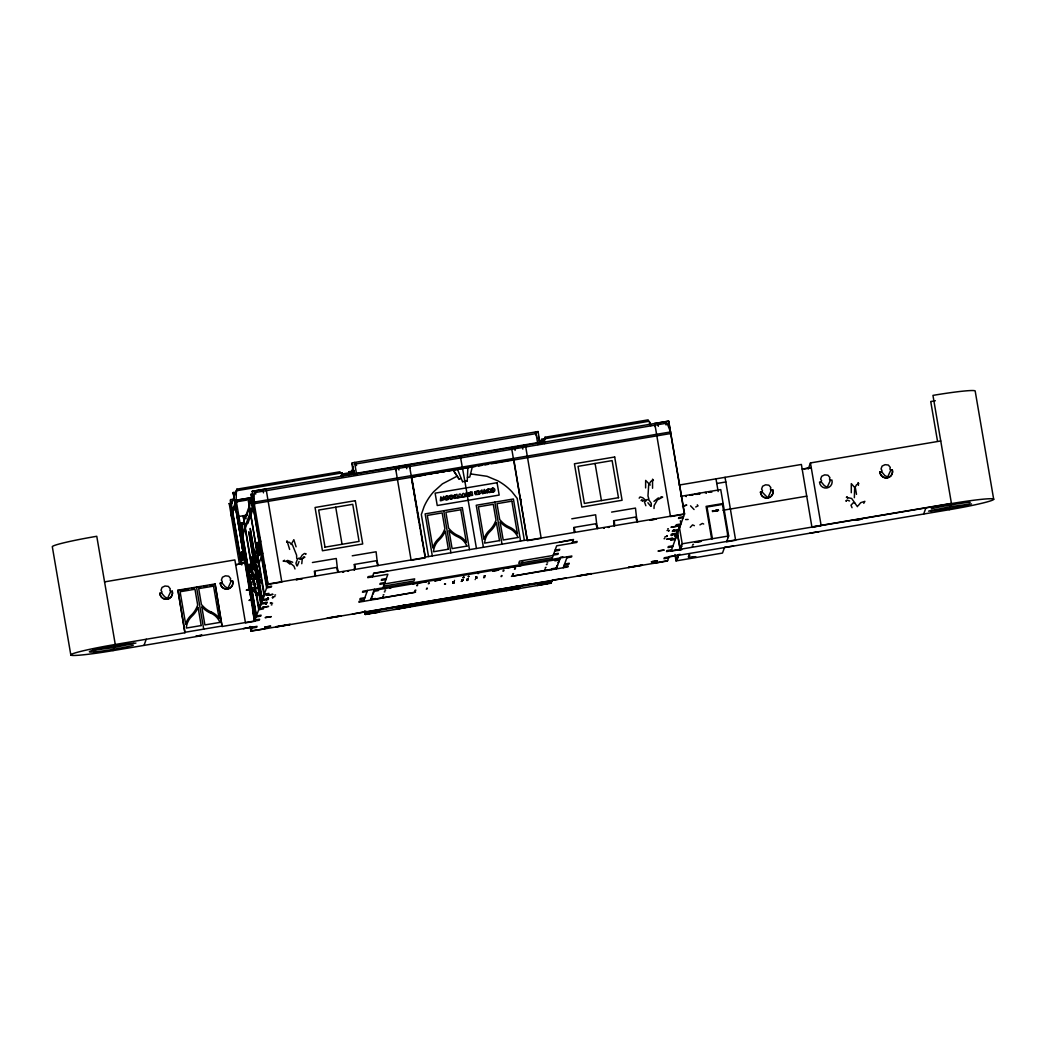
<?xml version="1.0" encoding="UTF-8"?>
<svg xmlns="http://www.w3.org/2000/svg" width="1046" height="1046" viewBox="0 0 1046 1046"><rect width="100%" height="100%" fill="white"/><g stroke="black" fill="none" stroke-linecap="round" stroke-linejoin="round"><path stroke-width="1.5" d="M717.19 510.343L715.869 511.036L716.275 510.304M253.995 502.145L254.23 492.692L667.06 423.12L670.551 431.959L253.995 502.145L242.319 534.414L243.09 534.284M354.071 473.733L354.163 470.53M544.417 443.596L544.521 438.862L543.528 441.608M651.227 506.055L651.279 503.361L649.095 500.197L647.252 499.426L644.467 501.975L645.866 505.728M242.319 534.414L242.58 524.831L249.733 504.813M652.56 488.247L652.534 479.199L653.41 480.271L650.795 481.422L648.677 485.135L647.971 495.948L648.873 499.06M854.36 497.7L854.647 488.482L856.478 484.808L858.805 483.71L858.06 482.637L858.413 485.357M232.055 515.848L231.781 514.305L230.996 514.488L231.153 509.624M460.358 456.422L464.895 481.408L467.222 481.016L467.889 467.379M654.012 508.5L654.168 505.558L657.45 499.831L662.667 497.138L660.967 496.837M301.771 563.702L302.189 559.649L298.986 558.106L297.326 559.466L295.953 563.232L296.789 565.768M714.17 511.324C714.065 510.592 715.961 510.919 714.601 510.71M486.887 490.469C487.214 487.684 492.418 488.469 490.77 492.274L489.175 492.548L489.031 491.712L487.423 492.914L484.272 489.423L482.716 493.634L488.469 492.051L486.73 490.809M418.361 516.162L418.204 517.103L418.4 516.397M254.322 589.395L256.1 595.331M716.811 510.879L717.464 510.147M713.568 510.984L713.973 511.35M291.233 544.43L293.834 539.697L296.083 546.797M161.424 593.108L161.921 591.748L160.966 590.349L162.038 587.421L165.007 586.008L168.288 586.375L170.263 588.78L169.844 590.415L170.72 591.539L167.582 598.325L164.784 596.887L161.476 592.964L159.868 593.226A6.328 6.315 19.9 0 0 167.255 599.149A6.328 6.315 19.9 0 0 172.25 591.173L170.655 591.408M221.817 582.923L222.301 581.563L221.36 580.164L222.432 577.248L225.4 575.823L228.682 576.189L230.656 578.608L230.225 580.229L231.114 581.367L227.963 588.153L225.178 586.714L221.87 582.779L220.261 583.053A6.328 6.315 19.9 0 0 227.649 588.963A6.328 6.315 19.9 0 0 232.643 581.001L231.048 581.236M821.084 481.958L821.581 480.598L820.626 479.186L821.698 476.27L824.666 474.858L827.948 475.211L829.923 477.63L829.504 479.251L830.38 480.389L827.242 487.175L824.444 485.736L821.136 481.814L819.528 482.075A6.328 6.315 19.9 0 0 826.915 487.985A6.328 6.315 19.9 0 0 831.923 479.996L830.315 480.258M881.477 471.772L881.961 470.412L881.02 469.013L882.092 466.098L885.06 464.672L888.342 465.039L890.316 467.444L889.885 469.079L890.774 470.216L887.623 477.002L884.838 475.564L881.53 471.628L879.921 471.903A6.328 6.315 19.9 0 0 887.309 477.813A6.328 6.315 19.9 0 0 892.303 469.85L890.708 470.085M113.046 650.612L115.269 644.48L96.768 536.284A43.997 2.837 -9.7 0 0 52.3 546.653L70.801 654.848A43.997 2.837 -9.7 0 0 113.046 650.612L257.055 626.345L256.688 627.339L252.047 628.123M144.008 645.395L146.231 639.263M235.428 492.313L233.193 492.496L254.989 620.003L259.63 619.232L259.277 620.213L222.105 626.476L215.097 583.943L177.938 590.206L184.946 632.738L115.269 644.48A43.997 2.837 -9.7 0 0 70.801 654.848M229.139 503.675L232.304 502.982M234.396 499.177L230.604 499.609L230.251 500.603L241.155 564.356M254.623 620.997L233.193 492.496M235.232 492.862L232.827 493.477M184.933 632.765L177.938 590.206M231.31 504.773L233.846 497.778M234.853 494.98L236.867 489.162L339.989 471.785L340.264 473.328M236.121 493.49L236.867 489.162M230.996 514.488L236.148 500.236L236.37 490.783L342.055 472.91L342.604 476.1M234.082 510.239L235.664 505.859M215.097 583.943L222.105 626.476M240.24 524.203L240.606 523.209L242.842 523.039M246.085 518.764L245.549 515.586L243.221 515.979L252.975 576.124M248.503 501.4L263.997 595.135L268.639 594.35L268.992 593.37L264.35 594.141L248.503 501.4L250.818 501.008L251.628 505.767M264.468 564.239L267.881 584.387L281.819 582.047L266.089 488.979L252.151 491.319L668.695 421.133L654.757 423.486L655.241 426.82M242.567 523.811L244.189 523.327M245.549 515.586L247.013 515.547M250.818 501.008L252.295 500.969M250.347 503.401L252.008 498.811M255.146 491.071L255.734 494.13M246.673 515.534L249.445 507.885M247.797 523.562L253.903 506.682M262.886 489.776L263.474 492.836M242.685 559.231C242.227 559.793 239.796 551.765 242.515 551.857M237.573 564.5L235.598 564.722L244.725 563.036L241.234 541.096M242.057 556.041L242.777 558.956M243.705 555.583L241.129 562.709L232.539 512.475M248.399 575.64L249.471 582.923L247.222 569.782L248.412 575.745M250.478 569.887L249.262 564.147L250.203 570.645M255.616 555.701L256.453 560.564M258.336 548.196L259.408 555.478L257.159 542.338L258.349 548.287M253.877 561.205L254.348 559.885L261.539 601.934M254.23 562.918L254.623 561.872M249.34 590.088L255.773 572.332M256.728 569.704L262.716 553.151M243.352 628.659L252.531 626.802L250.935 631.183L667.479 560.996L669.074 556.616L678.135 555.086L676.03 560.904L722.485 553.072L724.59 547.267L733.521 546.064M260.82 598.194L260.441 599.24L259.656 594.546A18.763 0.68 80.4 0 1 258.637 587.237A24.32 0.889 80.4 0 0 257.695 580.203L257.329 577.771M260.925 597.933L260.493 592.245A18.763 0.68 80.4 0 0 259.16 585.799A24.32 0.889 80.4 0 1 257.865 579.719L257.434 577.51M104.561 581.877L234.866 559.924L245.457 622.854L254.505 621.324L267.998 584.06L252.151 491.319M260.48 606.732L259.748 606.863A18.606 14.906 85.3 0 0 259.787 605.294M263.448 598.547L262.716 598.678M264.037 596.913L263.304 597.031A18.606 14.056 76 0 0 263.317 595.54A18.606 14.056 76 0 1 263.317 596.991M265.344 603.45L265.697 602.457M266.652 599.829L267.018 598.848M271.241 604.928L271.999 604.758M271.842 603.281L272.588 603.124M274.209 596.73L274.954 596.573M274.797 595.096L275.556 594.939M264.873 628.842L251.053 630.856M276.105 626.946L290.043 624.606M342.055 472.91L342.251 477.081M351.887 474.505L351.351 471.341L349.024 471.733L349.22 475.917M356.725 475.119L354.568 462.463L352.24 462.855L351.887 463.849L353.796 475.002M350.998 472.334L352.62 471.851M354.568 462.463L538.062 431.553L540.246 444.302M350.75 474.086L353.273 466.83M314.794 576.228L314.807 576.176A18.606 11.061 77.6 0 0 314.441 571.704L315.029 571.6A18.606 11.061 77.6 0 1 315.395 576.071L315.395 576.071M355.836 462.973L356.568 465.588M337.923 572.332L337.95 572.28A18.606 12.121 83.5 0 1 336.773 567.939L337.361 567.834A18.606 12.121 83.5 0 0 338.538 572.175L338.538 572.175M327.202 618.343L341.14 615.989M354.333 570.332L354.333 570.332A18.606 12.121 83.5 0 0 354.293 568.815M354.62 569.521L354.646 569.469A18.606 11.061 77.6 0 0 354.267 564.984L354.856 564.892A18.606 11.061 77.6 0 1 355.235 569.364L355.235 569.364M267.998 584.06L425.173 557.583L409.326 464.842L395.388 467.183L395.872 470.517M398.382 466.934L398.971 469.994M352.371 614.094L366.414 611.426L365.315 614.486L551.124 583.184L552.236 580.112L566.056 578.085M406.123 465.64L406.711 468.7M409.326 464.842L409.81 468.177M363.498 601.411L367.473 590.454M372.389 576.869L373.736 573.143L387.556 571.129M377.75 565.625L377.776 565.572A18.606 12.121 83.5 0 1 376.599 561.231L377.188 561.127A18.606 12.121 83.5 0 0 378.364 565.468L378.364 565.468M411.431 477.211L513.821 459.495L527.262 540.69L541.187 538.337L525.458 445.269L511.468 447.78M370.467 600.247L374.442 589.277M371.84 598.351L371.108 598.469M372.441 596.704L371.696 596.835M373.514 593.736L372.781 593.853M374.115 592.088L373.37 592.219M375.109 599.463L375.475 598.469L370.82 599.253M378.691 589.591L378.325 590.585L373.684 591.369M382.954 587.852L387.87 574.254L367.747 577.654L368.1 576.66L372.742 575.888M382.614 596.534L383.359 596.364M383.202 594.899L383.947 594.729M384.3 591.879L385.033 591.748M384.889 590.232L385.621 590.114M379.24 612.145L365.472 614.054L364.923 610.89M390.472 588.27L390.498 588.218A18.606 11.061 77.6 0 0 390.446 586.741A18.606 11.061 77.6 0 1 390.472 588.27L389.883 588.375A18.606 11.061 77.6 0 0 389.844 586.898M421.643 537.762L422.153 540.913M396.277 609.269L410.372 606.484L396.395 608.942M400.37 606.013L518.058 586.178M405.077 605.059L366.178 612.08M412.752 583.851L426.572 581.838M411.614 476.715L425.356 557.087L425.055 557.91L411.117 560.264L395.388 467.183M457.416 469.144L462.58 481.801M414.817 591.068L415.563 590.938M415.118 590.232L415.863 590.114M416.753 585.721L417.498 585.603M417.066 584.858L417.812 584.727M410.215 606.928L410.477 606.209L506.486 590.036L506.225 590.742M458.985 478.963L452.996 469.732L458.985 478.963L461.299 478.571M464.895 481.408L476.453 548.483M426.31 589.173L427.056 589.003M426.637 588.257L427.369 588.14M428.259 583.786L429.004 583.616M428.585 582.87L429.318 582.753M467.444 477.434L469.772 477.041L472.387 466.568M467.222 481.016L462.633 481.631M514.527 447.374L515.103 450.434M522.268 446.067L522.843 449.126M478.087 572.018A18.606 12.121 83.5 0 0 478.558 573.43L477.983 573.483M537.709 432.534L538.062 431.553M539.893 442.419L538.167 437.96M650.952 425.644L649.2 421.224L541.815 439.255L541.998 443.426M543.776 439.843L545.411 439.372M544.025 439.987L545.018 437.241L648.141 419.864L648.415 421.407M500.995 576.581L501.753 576.424M501.322 575.666L502.067 575.548M502.943 571.208L503.701 571.038M503.283 570.292L504.015 570.162M507.205 567.939L521.143 565.598M512.501 574.646L513.246 574.476M512.828 573.731L513.56 573.613M514.449 569.259L515.194 569.102M514.776 568.357L515.508 568.226M522.006 562.8L522.791 560.656M513.468 586.793L552 580.765M520.163 588.401L506.382 590.31L520.28 588.074M537.186 585.525L551.281 582.74L537.317 585.198M544.691 569.22L545.45 569.05M545.293 567.586L546.038 567.416M546.378 564.565L547.097 564.487M546.98 562.931L547.712 562.8M551.739 559.414L556.655 545.816L576.791 542.429L577.144 541.436L572.502 542.22M559.44 542.155L573.496 539.488L572.149 543.214M551.647 569.717L552 568.723L556.642 567.952M555.217 559.845L554.851 560.839L559.505 560.055M556.197 567.285L556.943 567.115M556.786 565.651L557.531 565.481M557.884 562.63L558.616 562.5M558.472 560.983L559.205 560.865M556.289 568.932L560.251 557.976M574.162 532.519L574.189 532.466A18.606 11.061 77.6 0 0 573.823 527.995L574.411 527.903A18.606 11.061 77.6 0 1 574.777 532.375L574.751 532.427M563.258 567.756L567.22 556.799M577.287 576.202L591.225 573.849M597.305 528.622L597.318 528.57A18.606 12.121 83.5 0 1 596.142 524.229L596.73 524.138A18.606 12.121 83.5 0 0 597.907 528.478L597.907 528.478M649.383 423.29L649.736 422.309L650.285 425.487M613.989 525.811L614.015 525.759A18.606 11.061 77.6 0 0 613.649 521.287L614.237 521.183A18.606 11.061 77.6 0 1 614.603 525.667L614.577 525.72M657.751 423.238L658.339 426.297M665.504 421.93L666.08 424.99M637.132 521.915L637.145 521.862A18.606 12.121 83.5 0 1 635.968 517.522L636.556 517.43A18.606 12.121 83.5 0 0 637.733 521.758L637.72 521.81M628.385 567.586L642.322 565.245M653.554 563.349L667.61 560.669M664.066 538.729L664.798 538.612M664.655 537.095L665.4 536.925M667.021 530.544L667.779 530.387M667.623 528.91L668.368 528.74M672.604 534.82L672.957 533.839M673.912 531.211L674.265 530.217M676.304 536.624L675.572 536.755M676.147 535.16L676.906 534.99A18.606 14.906 85.3 0 1 676.383 533.591M678.527 528.609L679.272 528.439A18.606 14.056 76 0 1 678.762 527.014A18.606 14.056 76 0 0 679.259 528.491M679.115 526.975L679.861 526.805M668.695 421.133L684.555 513.874L671.061 551.137L680.109 549.608L682.214 543.802L679.482 527.812M681.404 547.96L680.671 548.091M681.992 546.326L681.26 546.457A18.606 14.056 76 0 0 681.26 544.953M692.177 546.117L692.91 545.986M692.766 544.469L693.511 544.351M680.698 496.353L720.746 489.606L728.67 535.97L726.565 541.789L735.626 540.259L725.048 477.329M771.242 490.221L770.418 489.214L770.85 487.58L768.875 485.174L765.594 484.808L762.626 486.22L761.553 489.149L762.495 490.548L762.011 491.908L767.228 497.281L768.156 497.125L771.307 490.339L772.837 489.986A6.328 6.315 19.9 0 1 767.829 497.974A6.328 6.315 19.9 0 1 760.442 492.065L762.063 491.764M804.139 468.922L811.186 467.745M808.218 469.079L810.441 462.933L940.746 440.981M809.865 533.199L818.926 531.682M923.683 514.031L925.906 507.885M949.232 509.716L951.455 503.584L932.954 395.388A43.997 2.837 -9.7 0 1 975.199 391.152L993.7 499.347A43.997 2.837 -9.7 0 1 949.232 509.716L664.302 557.727L663.949 558.721L668.59 557.936M303.196 558.381L303.758 556.851L304.857 557.204L300.424 559.414M486.926 490.195C489.659 486.73 488.822 494.967 486.704 490.469M690.229 527.367L692.557 524.883L694.374 525.68M716.079 510.134L716.706 510.893M718.223 509.847L718.51 510.605L718.236 509.86M297.339 565.794L299.012 561.532M863.787 503.322L864.859 501.335L860.688 502.695L858.165 505.728M659.843 498.471L658.326 497.935L653.946 501.387M299.862 559.022L302.15 555.178L304.425 553.491L306.125 553.792L305.628 554.354M703.683 524.02L702.376 523.445L699.931 524.87M252.478 559.362L253.864 557.832L257.891 562.46M491.659 488.783L491.123 489.306L492.967 488.142M716.105 510.16L716.379 510.945M260.768 574.62L258.82 577.758L260.637 582.831M478.95 492.339L481.984 489.959L482.637 493.568L482.154 491.973L479.133 494.366L478.571 490.6L478.715 491.934M709.136 492.025L710.509 491.555M712.901 511.586L712.234 510.945L714.575 510.893M284.577 560.251L283.139 561.087L289.062 561.898L293.991 566.239L294.998 568.985M682.528 506.107L686.777 505.1L684.136 505.859M695.708 506.996L698.048 505.885L697.303 504.813M718.131 510.003L717.608 510.657L718.053 509.964M457.233 476.152L442.432 483.84L433.711 491.698A56.562 56.406 19.9 0 0 424.153 506.434L421.342 514.514L428.533 556.55M250.805 599.685L248.948 600.404L251.668 600.09M716.157 510.33L716.209 510.971M704.756 492.601L706.128 492.535L706.272 493.372M133.26 645.317L131.221 645.84A25.143 1.621 -9.7 0 1 98.572 651.475A25.143 1.621 -9.7 0 1 93.016 650.285L97.082 649.265A25.143 1.621 -9.7 0 1 132.123 643.355L134.019 643.212M931.241 508.879L933.267 508.369A25.143 1.621 -9.7 0 1 968.308 502.459L970.217 502.302M969.446 504.42L967.406 504.943A25.143 1.621 -9.7 0 1 932.378 510.84L930.469 510.997M603.856 528.138L603.843 528.178M454.461 580.412L454.539 580.465M668.708 530.897L668.682 530.95M135.928 643.055L114.158 647.552L93.016 650.285M928.573 511.141L950.343 506.656L971.486 503.911M690.046 495.268L691.249 495.046M354.319 464.228L536.415 433.541M342.055 474.008L349.704 472.727M539.435 440.758L542.495 440.235M341.584 475.629L349.22 474.348M538.952 442.38L542.011 441.857M340.8 475.812L349.965 474.269M354.097 473.681L544.286 441.53M252.217 497.53L236.148 500.236L251.262 497.752M236.396 501.845L251.524 499.295M235.415 504.525L236.2 504.394M254.27 503.688L425.526 474.884M428.742 474.348L431.959 473.799M435.175 473.263L438.392 472.714M441.608 472.177L444.825 471.628M448.041 471.092L475.381 466.477M478.597 465.941L481.814 465.392M485.03 464.855L488.247 464.319M491.476 463.77L670.813 433.502M232.029 515.9L231.258 516.031L236.906 500.171L237.167 501.714M238.919 516.476L246.895 515.129M244.398 522.778L240.462 523.601L256.309 616.342M243.352 535.827L242.58 535.957L254.753 502.067L255.015 503.61M241.181 552.327L242.424 552.118M242.175 553.229L241.508 553.465L243.09 558.904L242.371 559.283M241.43 553.7L241.378 553.831M679.142 485.056L801.393 464.463L811.971 527.393L821.149 525.537L810.441 462.933M324.861 547.176L359.079 541.41L352.737 504.316L318.677 510.056L325.018 547.15M618.617 497.674L584.387 503.44L578.046 466.346L612.119 460.606L618.461 497.7M716.785 483.487L725.846 481.971M802.177 469.105L811.238 467.575M238.828 564.278L244.895 562.539L235.128 505.349M312.414 562.513L336.276 558.499L337.27 567.311L314.349 571.168M352.24 555.805L376.102 551.778L377.096 560.591L354.176 564.461M571.783 518.803L595.645 514.789L596.638 523.601L573.731 527.459M611.609 512.095L635.471 508.081L636.465 516.894L613.557 520.751M179.311 590.428L188.594 588.872M191.693 588.349L194.791 587.826M197.89 587.303L200.989 586.78M204.088 586.257L207.186 585.734M210.272 585.211L213.371 584.688M723.126 503.518L706.089 506.382L711.633 538.847M425.356 557.087L527.55 539.867M684.555 513.874L527.38 540.364L511.52 447.623M683.522 516.724L678.867 517.509L678.514 518.489L683.156 517.718M723.021 510.265L806.806 496.157M373.618 573.47L573.378 539.814M680.541 524.948L675.899 525.733L676.252 524.739L680.894 523.954L680.345 520.764M386.314 578.556L381.672 579.34L381.319 580.334L385.961 579.549M555.099 550.118L559.754 549.333L559.388 550.327L554.746 551.111M678.919 529.433L672.722 530.479L672.356 531.473L678.553 530.427M384.863 582.557L380.221 583.341L379.868 584.335L384.51 583.55M553.648 554.119L558.303 553.334L557.936 554.328L553.295 555.112M677.599 533.055L671.414 534.101L671.048 535.081L677.246 534.035M384.353 583.982L414.7 578.869L413.928 581.014L383.581 586.126M553.177 555.452L519.561 561.114L518.751 563.349L552.366 557.688M560.538 557.204L562.853 556.812M367.107 591.448L362.465 592.232L362.818 591.238L571.874 556.014L571.508 557.008L566.867 557.78M374.037 590.375L559.858 559.074M675.258 539.527L670.617 540.298L670.97 539.318L675.624 538.533L675.075 535.343M682.214 543.802L728.67 535.97M364.845 597.684L360.203 598.469L359.85 599.463L364.492 598.678M564.605 564.029L569.246 563.245L568.893 564.239L564.252 565.023M672.996 545.764L668.355 546.548L668.002 547.542L672.643 546.757M219.765 622.435L204.898 624.933L201.8 606.772A25.535 25.47 19.9 0 0 210.612 613.152M363.851 600.43L359.209 601.215L358.856 602.195L415.55 592.18L375.292 598.966M563.611 566.775L568.253 565.991L567.9 566.971L511.442 576.333L551.817 569.22M671.532 549.817L666.89 550.601L666.524 551.595L951.455 503.584A43.997 2.837 -9.7 0 1 993.7 499.347M185.116 632.268L222.288 625.979M812.062 526.883L951.415 503.401M679.952 550.052L681.731 549.751M678.292 554.655L680.07 554.354M265.305 627.639L268.404 627.116M276.222 626.619L290.16 624.266M327.32 618.003L341.258 615.663M577.405 575.875L591.343 573.522M628.502 567.259L642.44 564.905M366.048 612.459L551.87 581.158M365.433 614.159L379.371 611.818M694.753 494.287L696.427 494.379M492.601 488.338L493.398 491.777L492.496 491.829A1.569 1.556 0 0 1 491.646 491.411C494.719 486.887 487.894 492.862 493.607 491.882A1.922 1.922 0 0 0 494.601 489.083A1.922 1.922 0 0 0 491.659 488.652M459.181 497.438L457.782 497.661L461.116 497.281C462.031 492.47 457.154 493.215 459.469 497.386M462.737 496.837L461.312 497.151L464.659 496.68C465.575 491.882 460.711 492.614 463.025 496.785M673.637 530.074L673.611 530.113M671.663 535.526L671.637 535.565M475.146 579.523L475.224 579.576M255.185 589.787L252.217 590.075L254.936 589.787M260.062 576.333L257.094 576.594L258.284 576.045L259.591 576.921M94.284 651.893L96.18 651.736M259.486 573.927L256.924 574.071L257.656 573.208L260.441 576.66M643.918 500.433L641.106 500.55L641.917 499.883L642.78 501.165M685.588 519.548L688.137 519.47M255.642 584.544L253.106 584.622L253.76 583.969L256.518 588.48M717.268 510.749L717.36 510.16M470.556 473.903L487.083 476.309L497.935 480.885A56.562 56.406 19.9 0 1 511.86 491.659L517.195 498.367L524.373 540.403M451.048 498.811C454.304 497.648 448.995 493.006 449.715 497.752M446.89 499.517C450.133 498.406 444.838 493.686 445.557 498.445M446.76 499.661L447.897 499.583A1.909 1.909 0 0 0 449.113 497.451A1.922 1.909 0 0 0 445.609 496.654A1.909 1.909 0 0 0 446.904 499.661L446.08 499.36M260.31 577.196L257.787 576.385L256.388 577.327L261.291 581.72M712.797 511.52L713.032 510.618L713.49 511.298M849.561 500.982L847.077 500.08L845.73 500.877L846.292 501.282M256.309 588.231L253.825 587.329L252.465 588.127L257.917 594.808M260.428 580.321L254.989 578.15L250.452 578.621L256.231 579.17L261.67 581.864M257.551 593.226L252.164 590.402L246.268 590.166L248.137 589.447L250.674 590.049L256.022 592.481L258.061 594.69M450.238 498.654L452.055 498.89A1.909 1.909 0 0 0 452.84 495.843A1.909 1.909 0 0 0 449.728 496.131A1.909 1.909 0 0 0 451.048 498.955M292.697 562.264L287.624 560.395L286.251 561.427M287.676 562.264L289.99 564.16M639.158 498.158L640.139 496.915L642.806 497.778L646.127 500.681M254.727 559.505L257.669 562.173M685.392 495.712L686.281 496.641M647.892 502.747L650.73 506.251M857.445 506.682L855.144 503.505L853.327 502.708L850.999 505.192L852.045 507.702M855.04 503.218L851.653 498.471L846.358 497.36L847.012 496.719L847.705 498.04M218.549 617.833L219.124 618.644L213.567 586.113L198.701 588.61L201.407 604.51L203.329 606.575A24.32 24.254 19.9 0 0 211.148 612.015M650.259 485.069L645.657 480.415L645.604 487.907M520.594 499.177L521.013 499.779L520.555 498.942M254.426 575.392L249.549 569.73L248.15 571.299L250.295 571.717L254.766 577.353M254.753 577.967L251.288 572.515L248.582 570.358L247.274 571.927L250.125 575.025L255.08 584.518M689.785 495.294L692.91 495.203M694.047 509.52L690.543 505.819M258.859 564.474L255.943 559.649L253.25 557.479L251.981 558.956L259.382 572.646M341.048 473.145L342.212 476.087M289.637 549.398L286.996 540.795L286.63 542.063L289.428 542.312L292.566 545.136L296.593 555.151L296.711 558.394M242.881 558.394L242.371 555.988M251.027 575.522L251.511 577.287L251.275 574.855M255.629 555.792L254.44 549.843L256.205 561.218M260.559 592.886L259.316 586.884A25.535 0.928 80.4 0 1 257.813 579.772M697.708 494.34C693.982 494.13 702.794 492.391 699.343 494.287M856.517 494.353L855.445 488.377L851.3 483.631L851.287 492.731M937.53 441.294L930.731 401.52A43.997 2.837 -9.7 0 0 935.333 400.736M727.898 536.101L722.485 504.42L706.991 507.022L712.418 538.716M727.558 534.401L728.094 537.566M715.987 478.859L718.157 491.542M668.642 421.303L684.424 514.201L670.499 516.554L654.757 423.486M669.754 432.142L670.015 433.685M666.001 421.76L666.263 423.316M677.207 531.577L680.24 549.281M677.193 532.336L680.109 549.608M674.932 554.498L676.03 560.904M595.082 463.483L601.424 500.576M545.018 437.241L545.28 438.784M541.815 439.255L542.364 442.445M538.245 435.724L538.795 438.915M535.735 431.946L537.905 444.589M535.657 432.155L536.206 435.319M535.356 432.181L535.63 433.724M520.581 541.044L513.403 498.994L476.231 505.257L483.422 547.306M496.17 449.741L496.432 451.284M494.823 502.132L502.002 544.168M469.484 549.647L462.293 507.611L425.134 513.874L432.325 555.91M443.713 510.736L450.904 552.785M411.156 476.1L411.706 479.264M412.242 482.428L413.601 490.352M414.138 493.529L414.674 496.693M415.223 499.857L415.759 503.034M416.308 506.199L416.844 509.363M418.361 518.568L418.91 521.771M419.459 524.961L419.995 528.165M420.544 531.368L421.093 534.558M354.803 462.607L355.078 464.149M352.24 462.855L354.149 474.021M349.024 471.733L349.573 474.923M364.766 611.322L365.315 614.486M335.714 507.179L342.055 544.273M254.714 491.071L254.976 492.614M255.603 560.068L250.19 528.413L262.01 600.613L268.207 599.567L268.561 598.587L262.363 599.633L256.414 564.814M243.221 515.979L259.068 608.72L263.723 607.935L263.357 608.929L258.715 609.713L255.708 592.114M253.524 579.327L255.159 588.924M240.606 523.209L256.453 615.95L261.095 615.166L260.742 616.159L256.1 616.944L236.409 501.792M252.635 610.341L254.505 621.324M230.604 499.609L241.783 564.971M229.205 503.505L239.495 564.239M250.125 626.41L250.935 631.183M196.517 587.067L203.709 629.117M241.273 552.053L242.45 559.074M417.354 512.422L417.812 515.377M259.944 537.435L260.637 541.854M259.787 595.043L258.833 588.205A25.535 0.928 80.4 0 0 257.721 580.033M249.576 591.918L249.994 594.716M242.319 557.793L242.515 559.675M772.85 489.946A6.328 6.315 19.9 0 1 767.842 497.948A6.328 6.315 19.9 0 1 760.455 492.038M477.97 573.535A18.606 12.121 83.5 0 1 477.499 572.123M680.698 546.522A18.606 14.906 85.3 0 1 680.685 548.052M709.214 492.195A1.844 1.831 0 0 1 711.777 492.287M262.742 597.109A18.606 14.906 85.3 0 1 262.729 598.626M261.082 603.607A18.606 14.056 76 0 1 261.082 605.098L260.336 605.216A18.606 14.056 76 0 0 260.349 603.725M879.908 471.942A6.328 6.315 19.9 0 0 887.296 477.852A6.328 6.315 19.9 0 0 892.316 469.811M159.855 593.265A6.328 6.315 19.9 0 0 167.242 599.175A6.328 6.315 19.9 0 0 172.263 591.147M220.248 583.093A6.328 6.315 19.9 0 0 227.636 589.003A6.328 6.315 19.9 0 0 232.657 580.975M210.847 613.113A17.547 17.494 19.9 0 1 220 622.396M211.331 611.988A18.763 18.71 19.9 0 1 218.732 617.807M679.848 526.844A18.606 14.906 85.3 0 1 679.338 525.445M675.559 536.794A18.606 14.056 76 0 1 675.049 535.356M442.079 499.151L441.961 500.511L440.34 500.786L440.797 496.85L442.563 498.667L443.661 496.366L445.439 499.87L444.419 498.223L443.543 499.962L442.079 499.151M474.74 492.418C476.074 498.497 477.891 488.443 474.74 492.418M474.57 492.378L475.655 494.601L478.506 494.34L477.891 490.757L474.57 492.378M470.269 494L469.366 495.137L471.001 495.438L470.439 492.182L468.896 493.267L470.269 494M453.546 495.752C454.853 498.118 453.886 499.609 455.821 497.308L455.964 498.144L457.56 497.87L456.945 494.287L453.546 495.752M453.716 495.791C454.971 500.773 456.814 492.365 453.716 495.791M468.765 493.019L469.589 495.608L472.635 495.333L472.021 491.751L468.765 493.019M469.17 495.843L464.764 496.667L466.307 492.457L469.17 495.843M185.953 623.324L185.678 624.279L180.108 591.748L194.974 589.238L197.694 605.137L196.57 607.713A24.32 24.254 19.9 0 1 191 615.414A18.763 18.71 19.9 0 0 185.953 623.324M433.149 546.993L432.874 547.947L427.304 515.417L442.17 512.906L444.89 528.805L443.779 531.381A24.32 24.254 19.9 0 1 438.196 539.082A18.763 18.71 19.9 0 0 433.149 546.993M484.246 538.389L483.971 539.331L478.414 506.8L493.281 504.303L496 520.202L494.876 522.778A24.32 24.254 19.9 0 1 489.306 530.466A18.763 18.71 19.9 0 0 484.246 538.389M467.144 494.81L466.869 495.621L468.516 495.346L467.431 494.078L467.144 494.81M485.109 491.79L484.834 492.601L486.468 492.326L485.383 491.045L485.109 491.79M251.118 494.17L266.612 587.904L271.254 587.12L271.62 586.126L266.965 586.911L251.118 494.17M248.883 532.035L260.702 604.235L266.9 603.189L267.253 602.195L261.055 603.241L248.883 532.035M252.923 563.14L254.23 569.769L251.981 556.642L252.923 563.14M677.612 558.669L676.854 558.826L677.612 558.669M678.2 557.021L677.455 557.191L678.2 557.021M688.373 556.851L689.105 556.734L688.373 556.851M688.961 555.217L689.693 555.086L688.961 555.217M297.038 579.445L296.07 579.745L302.268 578.7L297.038 579.445M267.776 595.069L266.808 595.383L273.006 594.337L267.776 595.069M263.409 607.125L262.454 607.438L268.639 606.392L263.409 607.125M196.844 635.942L195.877 636.243L202.074 635.197L196.844 635.942M266.089 617.362L265.122 617.676L271.319 616.63L266.089 617.362M265.54 626.894L264.586 627.195L270.77 626.162L265.54 626.894M435.502 580.595L434.535 580.909L440.732 579.863L435.502 580.595M650.926 519.81L649.971 520.11L656.156 519.077L650.926 519.81M493.568 570.815L492.614 571.116L498.798 570.083L493.568 570.815M671.937 526.975L670.97 527.276L677.167 526.23L671.937 526.975M667.57 539.03L666.603 539.331L672.8 538.285L667.57 539.03M658.98 550.784L658.026 551.098L664.21 550.052L658.98 550.784M695.904 542.05L694.936 542.364L701.134 541.318L695.904 542.05M652.22 561.558L651.253 561.872L657.45 560.826L652.22 561.558M690.556 557.413L689.589 557.727L695.786 556.681L690.556 557.413M856.674 519.875L855.706 520.176L861.904 519.13L856.674 519.875M343.703 571.665L343.049 571.783L343.703 571.665M343.572 572.018L342.918 572.123L343.572 572.018M348.632 570.841L347.965 570.946L348.632 570.841M348.187 571.221L348.161 571.26M268.299 598.064L267.632 598.168L268.299 598.064M268.168 598.417L267.514 598.521L268.168 598.417M273.215 597.227L272.561 597.344L273.215 597.227M273.098 597.58L272.444 597.697L273.098 597.58M266.325 603.516L265.658 603.634L266.325 603.516M266.194 603.869L265.54 603.973L266.194 603.869M271.241 602.692L270.587 602.797L271.241 602.692M271.123 603.032L270.469 603.15L271.123 603.032M604.3 527.759L603.647 527.864L604.3 527.759M608.916 526.962L608.89 527.001M609.099 527.276L608.445 527.38L609.099 527.276M464.058 577.183L463.404 577.287L464.058 577.183M463.927 577.523L463.273 577.64L463.927 577.523M468.987 576.346L468.333 576.464L468.987 576.346M468.543 576.725L468.516 576.777M445.544 582.491L445.544 582.491M669.152 530.518L668.499 530.636L669.152 530.518M673.755 529.721L673.742 529.773M453.964 581.654L453.036 581.798L453.964 581.654M462.881 579.562L461.953 579.719L462.881 579.562M445.491 583.969L444.55 584.139L445.491 583.969M453.833 582.021L452.892 582.191L453.833 582.021M468.32 578.647L467.379 578.804L468.32 578.647M476.662 576.699L475.721 576.869L476.662 576.699M462.777 580.177L462.11 580.295L462.777 580.177M462.646 580.53L461.992 580.635L462.646 580.53M467.693 579.353L467.039 579.458L467.693 579.353M467.575 579.693L466.921 579.811L467.575 579.693M453.964 583.119L453.023 583.289L453.964 583.119M462.306 581.171L461.364 581.341L462.306 581.171M476.793 577.797L475.852 577.967L476.793 577.797M485.135 575.849L484.193 576.019L485.135 575.849M467.732 580.269L466.804 580.412L467.732 580.269M476.649 578.19L475.721 578.333L476.649 578.19M484.573 577.392L483.644 577.549L484.573 577.392M667.178 535.97L666.524 536.088L667.178 535.97M667.047 536.323L666.394 536.428L667.047 536.323M672.107 535.147L671.44 535.251L672.107 535.147M355.313 500.694L315.055 507.48L322.443 550.758L362.714 543.972L355.313 500.694M614.682 456.997L574.424 463.783L581.824 507.062L622.082 500.276L614.682 456.997M497.072 482.716L435.123 493.15L437.241 505.519L499.177 495.072L497.072 482.716M460.763 509.781L445.897 512.279L448.616 528.178L450.525 530.244A24.32 24.254 19.9 0 0 458.344 535.683A18.763 18.71 19.9 0 1 465.745 541.501L466.32 542.312L460.763 509.781M511.86 501.165L496.994 503.675L499.713 519.574L501.622 521.64A24.32 24.254 19.9 0 0 509.441 527.079A18.763 18.71 19.9 0 1 516.842 532.898L517.417 533.695L511.86 501.165M448.381 549.228L433.515 551.739A17.547 17.494 19.9 0 1 439.085 539.971A25.535 25.47 19.9 0 0 445.282 531.067L448.381 549.228M466.961 546.104L452.107 548.601L448.995 530.44A25.535 25.47 19.9 0 0 457.808 536.82A17.547 17.494 19.9 0 1 466.961 546.104M499.491 540.625L484.625 543.122A17.547 17.494 19.9 0 1 490.182 531.368A25.535 25.47 19.9 0 0 496.379 522.464L499.491 540.625M518.071 537.487L503.204 539.998L500.093 521.836A25.535 25.47 19.9 0 0 508.918 528.217A17.547 17.494 19.9 0 1 518.071 537.487M201.185 625.56L186.319 628.071A17.547 17.494 19.9 0 1 191.876 616.303A25.535 25.47 19.9 0 0 198.086 607.399L201.185 625.56"/></g></svg>
